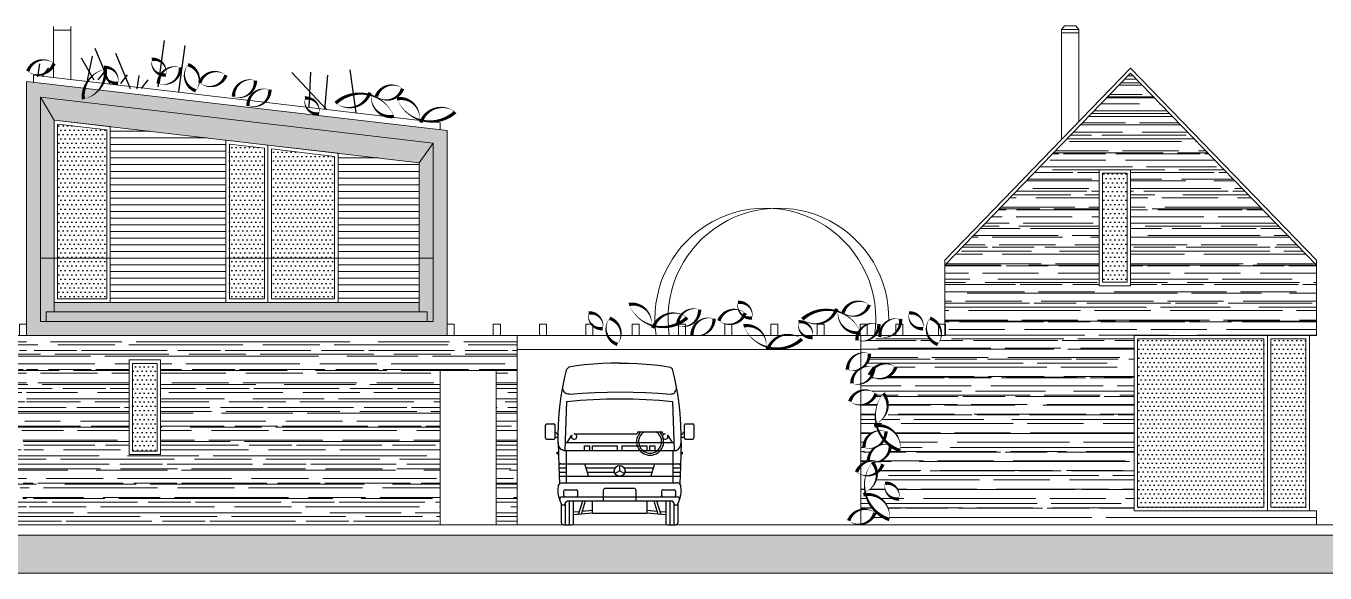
# Model space of a CAD drawing. Header units: metres. Extents: x -686 to 211, y -481 to 125.
# Drawn here: x -469.2 to -450.67, y -382.4 to -374.6 of the extents above; entities that cross this region are included whole.
import ezdxf

# ---------------------------------------------------------------- set-up
doc = ezdxf.new("R2010")
doc.units = ezdxf.units.M
doc.layers.add('FLOATINGWINDOWS', color=2, linetype='Continuous', plot=False)
for name, color, linetype in [('SRAFA', 251, 'Continuous'), ('SRAFY', 3, 'Continuous'), ('srafy sklo', 252, 'Continuous'), ('stafaz', 254, 'Continuous'), ('stávající stromy', 86, 'Continuous'), ('zariz.predmety', 203, 'Continuous'), ('ZDIVO', 1, 'Continuous')]:
    doc.layers.add(name, color=color, linetype=linetype)
pattern_1 = [(359.999999999862, (-130.7616083063936, -36.91541106237696), (2.293010661584765e-13, 0.09525), [])]
pattern_2 = [(179.9999999991401, (-948.1351534927486, -1193.209505082416), (-0.03125000000093796, -0.06249999999953103), [0, -0.0625])]

# ---------------------------------------------------------------- blocks, each defined once
blk = doc.blocks.new('SYM_AUTO_MERCEDES_BUS-V')
at = {"color": 7, "linetype": 'Continuous'}
for p, q in [((-72.45689627374057, 224.5897056576517), (-75.24157130504409, 221.9210312995474)), ((75.24226893689092, 221.9196360358537), (72.45891165463144, 224.5870701595636)), ((-77.60948882251155, 105.7923038990985), (-75.16095606940948, 175.9111257954864)), ((75.16196375985491, 175.9115908833843), (77.61057402760663, 105.7929240162957)), ((-105.6888993564672, 123.7929108698111), (-105.6888993564672, 141.8359958685312)), ((-103.7589783668395, 143.7665757326809), (-94.10700922188687, 143.7665757326809)), ((-92.17704947493438, 123.7929108698111), (-92.17704947493438, 141.8359958685312)), ((-92.17526663799245, 132.2216988433078), (-87.80638595449432, 127.8526631305104)), ((27.0496284133731, 132.4578084661376), (59.85844026634282, 132.4578084661376)), ((87.80878890863343, 127.851422896116), (92.17832846665358, 132.2210787261106)), ((92.17507285136834, 141.8359958685312), (92.17507285136834, 123.7929108698111)), ((94.104993840996, 143.7665757326809), (103.7570017432735, 143.7665757326809)), ((105.6868839755763, 141.8359958685312), (105.6868839755763, 123.7929108698111)), ((-103.7589783668395, 121.86264106426), (-94.10700922188687, 121.86264106426)), ((-92.17704947493438, 124.970668456573), (-87.82239272964677, 124.970668456573)), ((-77.2159857035701, 117.0722357159724), (77.21602446089491, 117.0722357159724)), ((-74.94178339752787, 117.0692901592858), (-68.34086837739639, 127.7308101012627)), ((-65.06141733738544, 129.5623262431614), (24.15596778466356, 129.5623262431614)), ((-50.18992174369019, 105.793079045595), (-50.18992174369019, 112.5494109382721)), ((-50.18992174369019, 112.5494109382721), (-42.4702377851795, 112.5494109382721)), ((-42.4702377851795, 105.793079045595), (-42.4702377851795, 112.5494109382721)), ((-38.60799285178505, 112.5494109382721), (-2.89606358284865, 112.5494109382721)), ((-38.60799285178505, 105.793079045595), (-38.60799285178505, 112.5494109382721)), ((-2.89606358284865, 105.793079045595), (-2.89606358284865, 112.5494109382721)), ((2.896102340173474, 112.5494109382721), (2.896102340173474, 105.793079045595)), ((2.896102340173474, 112.5494109382721), (38.60799285178505, 112.5494109382721)), ((38.60799285178505, 112.5494109382721), (38.60799285178505, 105.793079045595)), ((42.46783483104039, 112.5494109382721), (42.46783483104039, 105.793079045595)), ((42.46783483104039, 112.5494109382721), (50.18992174369019, 112.5494109382721)), ((50.18992174369019, 112.5494109382721), (50.18992174369019, 105.793079045595)), ((62.75450384919147, 129.5623262431614), (65.06141733738544, 129.5623262431614)), ((68.34284500096243, 127.7311201598613), (74.9432561758712, 117.0703753643809)), ((87.82026107678143, 124.970668456573), (92.17507285136834, 124.970668456573)), ((94.104993840996, 121.86264106426), (103.7570017432735, 121.86264106426)), ((-89.04065172085004, 103.4456253956348), (-87.46179457948118, 103.4456253956348)), ((-89.04065172085004, 101.3037405965428), (-89.04065172085004, 103.4456253956348)), ((-89.04065172085004, 101.3037405965428), (-87.40520888523764, 101.3037405965428)), ((-79.1647427530624, 105.793079045595), (79.16482026771205, 105.793079045595)), ((-75.67956783288388, 59.78487886382624), (-75.67956783288388, 105.793079045595)), ((75.6796065902087, 105.793079045595), (75.6796065902087, 59.78487886382624)), ((87.40090682218215, 101.3037405965428), (89.03623338582007, 101.3037405965428)), ((87.45977919859031, 103.4456253956348), (89.03623338582007, 103.4456253956348)), ((89.03623338582007, 103.4456253956348), (89.03623338582007, 101.3037405965428)), ((-86.69877912566453, 80.9152173287534), (-75.67766872396749, 80.9152173287534)), ((-86.44011273978693, 74.96255732363372), (-75.67825008383986, 74.96255732363372)), ((-83.92712655550199, 86.86803236317239), (83.92712655550199, 86.86803236317239)), ((-44.40411202193926, 69.00354111724283), (-49.8640501565672, 86.86245130839768)), ((-48.05257155160268, 80.915527387352), (-6.466078287067631, 80.915527387352)), ((-46.23345775364778, 74.96302241153161), (-7.505278437582477, 74.96302241153161)), ((-6.675019025195611, 72.86268546465135), (-7.751464964866641e-05, 76.71640378658444)), ((-6.675019025195611, 72.86268546465135), (-7.751464964866641e-05, 76.71640378658444)), ((0, 84.42864633872885), (0, 76.71965940186969)), ((0.002713012737703324, 76.71686887448233), (6.677925824557436, 72.86299552324994)), ((6.466078287067631, 80.915527387352), (48.05268782357716, 80.915527387352)), ((7.505317194907301, 74.96302241153161), (46.23349651097261, 74.96302241153161)), ((49.88056077694236, 86.86276136699628), (44.42023506906618, 69.00292100004565)), ((75.67980037683283, 80.91537235805271), (86.69862409636522, 80.91537235805271)), ((75.6827846908443, 74.96271235293301), (86.44185681940402, 74.96271235293301)), ((-86.16109875837655, 69.01082749430981), (86.15668042334657, 69.01082749430981)), ((-81.28325688528527, 59.78487886382624), (81.28085393114617, 59.78487886382624)), ((-82.58162726690044, 39.774472057023), (82.58166602422526, 39.774472057023)), ((-79.57475649237901, 41.7047418625741), (-79.57475649237901, 47.71708814792326)), ((-77.64483550275135, 49.64751298277365), (-61.75774296935927, 49.64751298277365)), ((-59.8278219797316, 41.7047418625741), (-59.8278219797316, 47.71708814792326)), ((-23.16622198062456, 33.94692069643627), (-23.16622198062456, 49.1676973014484)), ((-20.27015839777592, 52.06333455372398), (0, 52.06333455372398)), ((0, 52.06333455372398), (20.27019715510074, 52.06333455372398)), ((23.16381902648546, 49.1676973014484), (23.16381902648546, 33.94692069643627)), ((59.82541902559249, 47.71708814792326), (59.82541902559249, 41.7047418625741)), ((61.75774296935927, 49.64751298277365), (77.64254882058671, 49.64751298277365)), ((79.57246981021439, 47.71708814792326), (79.57246981021439, 41.7047418625741)), ((-83.00815162659222, 2.895482222976285), (-83.00815162659222, 29.83755905996186)), ((-82.35067236827223, 28.41919600069057), (-77.62367400339726, 28.41919600069057)), ((-77.2159857035701, 0), (-77.2159857035701, 31.09128100337939)), ((-74.38119745126872, 33.94692069643627), (74.37891076910408, 33.94692069643627)), ((-71.42381978054797, 0), (-71.42381978054797, 33.94692069643627)), ((-65.63405681166496, 2.895482222976285), (-65.63405681166496, 33.94692069643627)), ((-57.40719450050305, 18.56770414754225), (-65.63138255625208, 17.85922024975344)), ((-58.61723693884355, 14.5836061849001), (-52.69845083562033, 33.94304496395383)), ((-54.47175347563287, 14.94094871978045), (-48.66218551376462, 33.94319999325313)), ((-38.93739135546706, 20.15861481693148), (-53.26109092009518, 18.92489165312331)), ((-38.60799285178505, 16.31187281346676), (-38.60799285178505, 33.94692069643627)), ((38.60799285178505, 33.94692069643627), (38.60799285178505, 16.31187281346676)), ((53.2627187277378, 18.92427153592612), (38.94149963189844, 20.157839670435)), ((48.67420028446016, 33.94351005185172), (54.483419430405, 14.94218895417483)), ((52.71275228848051, 33.94366508115102), (58.6316546636782, 14.58407127279799)), ((65.63533580338417, 17.85844510325696), (57.40886106547049, 18.56708403034506)), ((65.63409556898978, 33.94692069643627), (65.63409556898978, 2.895482222976285)), ((71.42381978054797, 33.94692069643627), (71.42381978054797, 0)), ((77.21602446089491, 31.09128100337939), (77.21602446089491, 0)), ((77.62371276072209, 28.41919600069057), (82.34834692878277, 28.41919600069057)), ((83.00574867245311, 29.83755905996186), (83.00574867245311, 2.895482222976285)), ((-80.11208804374357, 0), (-68.53015915183843, 0)), ((-38.60617125751831, 16.31218287206536), (-65.63107249765348, 13.98426291381661)), ((-38.60799285178505, 16.31187281346676), (38.60799285178505, 16.31187281346676)), ((65.63502574478557, 13.98348776732012), (38.61012450465039, 16.31125269626958)), ((68.52775619769932, 0), (80.11208804374357, 0))]:
    blk.add_line(p, q, dxfattribs=at)
for points in [[(0.000193786624121666, 230.2205248374301), (-12.58725514052352, 230.2448644374198), (-25.17443276639739, 229.8529503687961), (-37.74354947890312, 229.0432323385662), (-50.27704820989529, 227.8146251416348), (-61.392881513463, 226.3677366912928), (-72.45774893488671, 224.5912559506446)], [(-0.000193786624121666, 230.2205248374301), (12.58729389784834, 230.2448644374198), (25.17447152372221, 229.8529503687961), (37.74358823622794, 229.0432323385662), (50.27716448186976, 227.8146251416348), (61.392881513463, 226.3677366912928), (72.45778769221154, 224.5912559506446)], [(-87.75162185451754, 117.0722357159724), (-87.81134689207184, 127.3219978390156), (-87.39346541581587, 142.7063303547864), (-86.36368329523334, 158.0736096476346), (-85.33583904089203, 168.2925209401175), (-83.27995674558527, 183.5576359247287), (-80.60449985563672, 198.7176410444163), (-78.1066677853581, 210.3657674471214), (-75.24292781141294, 221.922891651139)], [(87.7496452309515, 117.0722357159724), (87.80937026850579, 127.3219978390156), (87.39133376295054, 142.7063303547864), (86.36143537039354, 158.0736096476346), (85.33351360140256, 168.2925209401175), (83.27763130609581, 183.5576359247287), (80.60225193079691, 198.7176410444163), (78.10457488981758, 210.3648372713256), (75.2411062171462, 221.9210312995474)], [(-71.69717519253399, 186.2739042777173), (-73.46067222936598, 186.3711076483767), (-75.20599208085535, 186.7554252813348), (-76.75830045471955, 187.3538383766225), (-78.0948855586115, 188.2686662717761), (-78.90615388183444, 189.2431804471591), (-79.60773897580452, 190.3321062454235), (-80.17491366728382, 191.2425933201968), (-80.63992405052616, 192.189047192407), (-80.89579990901642, 193.0999993550781), (-81.05226322933224, 194.0456780807919), (-81.14849766687107, 194.7659442053273), (-81.22950047575392, 195.484815066169)], [(-71.69717519253399, 186.2739042777173), (-53.54367057538939, 187.6290153828753), (-35.36241571367056, 188.5990337085787), (-17.162789879985, 189.1822539325352), (1.046292740957699, 189.3768157031534), (19.08984282757567, 189.1856645771198), (37.12428494285992, 188.6131413748147), (55.14082117407533, 187.6606413599319), (73.13030479256336, 186.3298698547636)], [(73.13042106453784, 186.3297148254643), (74.17214044116626, 186.4945109706174), (75.20599208085535, 186.7554252813348), (76.75830045471955, 187.3538383766225), (78.09500183058597, 188.2686662717761), (78.90619263915927, 189.2431804471591), (79.60777773312935, 190.3321062454235), (80.17495242460863, 191.2425933201968), (80.63996280785099, 192.189047192407), (80.89583866634123, 193.0999993550781), (81.05226322933224, 194.0456780807919), (81.14803257897317, 194.7637737951371), (81.22818272670989, 195.480629275088)], [(-75.16118861335842, 175.9120559712821), (-56.41806881366124, 177.5752102941439), (-37.63448636684745, 178.7666104592439), (-18.82400633660557, 179.4834659391948), (0, 179.7229862066092), (18.82412260858004, 179.4834659391948), (37.63452512417227, 178.7666104592439), (56.41799129901159, 177.5752102941439), (75.16118861335842, 175.9120559712821)], [(-87.75162185451754, 117.0722357159724), (-87.37800124321096, 100.3720145077659), (-86.8137333510935, 83.67675423713679), (-86.25586041757205, 70.96590198774848), (-85.5874515936516, 58.26047576383557)], [(-79.16675813395327, 105.7929240162957), (-80.64930332313365, 106.0473270964426), (-82.03495520025321, 106.5448161178878), (-83.28201088380096, 107.3229081710611), (-84.85582957294265, 108.9375383232428), (-86.08339032210377, 110.9490434816257), (-87.20107405538788, 113.9761455797054), (-87.75007156152456, 117.0551824930497)], [(79.16447145178863, 105.7929240162957), (80.64701664096901, 106.0473270964426), (82.03255224611411, 106.5448161178878), (83.2796854443115, 107.3229081710611), (84.85354289077802, 108.9375383232428), (86.08118115458878, 110.9490434816257), (87.19905867449702, 113.9761455797054), (87.74809493795853, 117.0551824930497)], [(87.7496452309515, 117.0722357159724), (87.3759858623201, 100.3720145077659), (86.81171797020264, 83.67675423713679), (86.2543488819039, 70.96590198774848), (85.5869865057537, 58.26047576383557)], [(-82.35067236827223, 28.41919600069057), (-84.72014017873266, 34.1541948695968), (-86.53809125694283, 40.12669862502654), (-87.49132766099731, 44.34473580030838), (-87.90951919585187, 48.58432204819254), (-87.7830928022749, 51.19036456938071), (-87.45241530687369, 53.84167564596369), (-87.08856154142285, 55.78047206297613), (-86.30950055512892, 57.49897184568707), (-85.39304485233274, 58.415039975235), (-84.25230051077814, 59.09918427303413), (-82.79560645725557, 59.60256440785258), (-81.28182286426677, 59.78487886382624)], [(82.34834692878277, 28.41919600069057), (84.71800852586733, 34.1541948695968), (86.53607587605198, 40.12669862502654), (87.48931228010645, 44.34473580030838), (87.90754257228583, 48.58432204819254), (87.78111617870886, 51.19036456938071), (87.45032241133318, 53.84167564596369), (87.08662367518163, 55.78047206297613), (86.30752393156288, 57.49897184568707), (85.3920371618873, 58.415039975235), (84.25233926810297, 59.09918427303413), (82.7956452145804, 59.60256440785258), (81.28182286426677, 59.78487886382624)], [(-77.62367400339726, 28.41919600069057), (-77.57119658558511, 29.84763596441619), (-77.16649259976943, 31.21204882753202), (-76.29906491287602, 32.4803435250835), (-75.10933131274346, 33.49795584567119), (-74.75028345557084, 33.73174002901157), (-74.38034479012258, 33.94707572573556)], [(77.62371276072209, 28.41919600069057), (77.57127410023476, 29.84763596441619), (77.16649259976943, 31.21204882753202), (76.29906491287602, 32.4803435250835), (75.1093700700683, 33.49795584567119), (74.75028345557084, 33.73174002901157), (74.38046106209705, 33.94707572573556)]]:
    blk.add_lwpolyline(points, dxfattribs=at)
blk.add_circle((0, 76.71965940186969), 7.708907605459922, dxfattribs=at)
for centre, radius, start, end in [((-103.7589783668395, 141.8359958685312), 1.930400005939173, 89.99998201391065, 180.0000050089563), ((-94.10700922188687, 141.8359958685312), 1.930400005939173, 3.599997561390642e-05, 89.99998201391065), ((24.15596778466356, 131.0101448692992), 1.44780000445438, 270.0000006832453, 360.0000100179126), ((27.0496284133731, 131.0101448692992), 1.44780000445438, 89.99998201391065, 180.0000050089563), ((43.45525519558993, 118.3878143498096), 19.30399037006052, 47.23756097905151, 132.7624030487698), ((43.45525519558993, 118.3878143498096), 16.40839066394336, 59.73858300935904, 120.2612990561922), ((59.85844026634282, 131.0101448692992), 1.44780000445438, 0, 89.99998201391065), ((62.75450384919147, 131.0101448692992), 1.44780000445438, 180.0000050089563, 270.0000006832453), ((94.104993840996, 141.8359958685312), 1.930400005939173, 89.99998201391065, 180.0000050089563), ((103.7570017432735, 141.8359958685312), 1.930400005939173, 0, 89.99998201391065), ((-103.7589783668395, 123.7929108698111), 1.930400005939173, 180.0000050089563, 270.0000006832453), ((-94.10700922188687, 123.7929108698111), 1.930400005939173, 270.0000006832453, 360.0000373386694), ((-65.06141733738544, 125.7014765734606), 3.860800011878345, 89.99833593832068, 148.2361009907853), ((65.06141733738544, 125.7014765734606), 3.860800011878345, 31.76391084836019, 90.00162125931146), ((94.104993840996, 123.7929108698111), 1.930400005939173, 180.0000050089563, 270.0000006832453), ((103.7570017432735, 123.7929108698111), 1.930400005939173, 270.0000006832453, 360.0000100179126), ((-83.92712655550199, 83.97239511089681), 2.895600008908759, 90.0002005799641, 182.2577103787257), ((83.92712655550199, 83.97239511089681), 2.895600008908759, 357.7423319689, 449.9997734657699), ((-82.58162726690044, 36.87883480474742), 2.895600008908759, 90.00905250512844, 197.7700945122002), ((-77.64483550275135, 47.71708814792326), 1.930400005939173, 89.99998201391065, 180.0000050089563), ((-77.64483550275135, 41.7047418625741), 1.930400005939173, 180.0000050089563, 270.0000006832453), ((-61.75774296935927, 47.71708814792326), 1.930400005939173, 3.599997561390642e-05, 89.99998201391065), ((-61.75774296935927, 41.7047418625741), 1.930400005939173, 270.0000006832453, 360.0000373386694), ((-20.27015839777592, 49.1676973014484), 2.895600008908759, 89.99998201391065, 180.0000050089563), ((20.27019715510074, 49.1676973014484), 2.895600008908759, 0, 89.99998201391065), ((61.75774296935927, 47.71708814792326), 1.930400005939173, 89.99998201391065, 180.0000050089563), ((61.75774296935927, 41.7047418625741), 1.930400005939173, 180.0000050089563, 270.0000006832453), ((77.64254882058671, 47.71708814792326), 1.930400005939173, 0, 89.99998201391065), ((77.64254882058671, 41.7047418625741), 1.930400005939173, 270.0000006832453, 360.0000100179126), ((82.58166602422526, 36.87883480474742), 2.895600008908759, 342.2299068542905, 449.9909215406055), ((-80.11208804374357, 2.895482222976285), 2.895600008908759, 180.0000050089563, 270.0000006832453), ((-68.53015915183843, 2.895482222976285), 2.895600008908759, 270.0000006832453, 360.0000373386694), ((68.52775619769932, 2.895482222976285), 2.895600008908759, 180.0000050089563, 270.0000006832453), ((80.11208804374357, 2.895482222976285), 2.895600008908759, 270.0000006832453, 360.0000100179126)]:
    blk.add_arc(centre, radius, start, end, dxfattribs=at)

msp = doc.modelspace()

# ---------------------------------------------------------------- hatches: boundary and pattern name
at = {"layer": 'SRAFA', "linetype": 'Continuous', "lineweight": 0}
h = msp.add_hatch(dxfattribs=at)
h.set_pattern_fill('AR-RROOF,_O', color=256, scale=0.2, angle=149.9013734007411)
h.set_pattern_definition([(179.9999999991401, (-948.1351534927486, -1193.209505082416), (-0.4400000000030014, -0.1999999999933968), [3, -0.4, 1, -0.2]), (179.9999999991401, (-948.4011534925772, -1193.309505082277), (0.1999999999960081, -0.2660000000030014), [0.6000000000000001, -0.066, 1.2, -0.15]), (179.9999999991401, (-948.2351534926089, -1193.379505082342), (-1.040000000002011, -0.1339999999843924), [1.6, -0.28, 0.8, -0.2])])
h.paths.add_polyline_path([(-457.2271640606491, -381.2482837324062, 0.01621011324287673), (-457.2194095932214, -381.281093170008, -0.4872703287846789), (-456.8824025223298, -381.6383438783962, -0.2509476177011454), (-457.2194095932214, -381.281093170008, 0.03151835587196258), (-457.258208220665, -381.2871671713222, 0.6272195361231162), (-457.2445700628018, -381.255130463702, 0.01702692075492849), (-457.2271640606491, -381.2482837324062, -0.114814424872592), (-457.2203389679348, -381.0126394485853, -0.07665901766580685), (-457.2907170796102, -380.9957370804188), (-457.2907170796102, -381.4985978322368, -0.2294984289759332), (-457.0886916488676, -381.543953159897, -0.29576423556307), (-457.2907170796102, -381.7048998296525), (-457.2907170796102, -381.7118027538093), (-450.7907170789117, -381.7118027536928), (-450.7907170791445, -381.5118027537393), (-450.8907170792377, -381.5118027535065), (-451.4907170788651, -381.5118027537393), (-453.3907170792377, -381.5118027536229), (-453.3907170792377, -379.0118027535065), (-451.4907170793308, -379.0118027537393), (-450.8907170792377, -379.0118027537393), (-450.7907170789117, -379.0118027535065), (-450.7907170789117, -378.0118027537393), (-453.4407170795171, -375.270945610435), (-456.0907170794239, -378.0118027535066), (-456.0907170794239, -378.8518027538232), (-456.0811021973645, -378.8518027535904), (-456.0811021975974, -379.0118027537394), (-456.1409571262343, -379.0118027537394, -0.1491405142234146), (-456.1918272868065, -379.1406867192857, -0.2106195921161005), (-456.3335098143002, -379.0118027537394), (-456.8455067899345, -379.011802753623, -0.1875165980802052), (-457.0160930630086, -379.0341139466766, -0.02354962547597242), (-457.0174624629585, -379.011802753623), (-457.0898096236201, -379.0118027537394, -0.2410862358678827), (-457.2907170796102, -379.0921757398903), (-457.2907170796102, -379.2630469713624, -0.1337938914383009), (-457.1661204021225, -379.2707128480108, -0.2555550724410474), (-457.271081669795, -379.4729213598914, -0.1827990211795933), (-457.1031851524754, -379.4671855539348, -0.0145596068483012), (-457.1032889385974, -379.4810097991287, -0.3725003757767376), (-456.7928869708708, -379.4682359137371, -0.4772161463624469), (-457.1387225266812, -379.5973550447527, -0.203923006118664), (-457.2907170796102, -379.7044556083422), (-457.2907170796102, -379.8004958686217, -0.2475943788606706), (-457.0730000974877, -379.8415997715931, -0.3138627927105745), (-457.2907170796102, -380.0035592033094), (-457.2907170796102, -380.8687281222813, -0.1338384326997556), (-457.1821000432396, -380.8071209057964, -0.2540624458758836), (-457.0771137427805, -380.6062433070767, -0.1827990212404689), (-457.2450102603329, -380.6119791133826, -0.3828806046223862), (-457.0383577948237, -380.3714144962871, -0.03680785247066942), (-457.0637212845763, -380.2992748618856, 0.03151835598193654), (-457.1025199120199, -380.3053488629669, 0.6272195415670637), (-457.0888817541568, -380.2733121552303, 0.0170269207961553), (-457.0714757520041, -380.2664654239345, -0.2214012911086673), (-456.9687729965231, -379.8395828493669, -0.4991161370416045), (-457.0714757520041, -380.2664654239345, 0.01621011332250367), (-457.0637212845763, -380.2992748618856, -0.4872703289576489), (-456.7267142136848, -380.6565255699245, -0.07703768391232546), (-456.8682788594892, -380.5834398434529, -0.3403671801240828), (-457.0448173341142, -380.8131270231245, -0.08387752891099823), (-456.9755748415632, -380.8513745945677, -0.1585219564664677), (-457.0629715454565, -380.9694000557795, -0.3257806176644868)])
h.paths.add_polyline_path([(-456.7436172706807, -381.3435214443164, -0.5205670505517462), (-456.9433268851867, -381.1212285680961, -0.5205670505517462)], flags=16)
h.paths.add_polyline_path([(-453.8907170792377, -378.3032244537755), (-453.8907170792377, -376.6486534442085), (-453.4407170790514, -376.6486534442085), (-453.4407170790514, -378.3032244540083)], flags=16)
h.paths.add_polyline_path([(-453.8407170789583, -378.2532244539618), (-453.8407170794239, -376.6986534440222), (-453.4907170793308, -376.6986534440222), (-453.4907170788651, -378.2532244537289)], flags=0)
h = msp.add_hatch(dxfattribs=at)
h.set_pattern_fill('LINE', color=256, scale=0.03, angle=359.999999999862, style=0)
h.set_pattern_definition(pattern_1)
h.paths.add_polyline_path([(-466.3450600885121, -376.2271873462744), (-467.995060088419, -376.0346873463862), (-467.9950600886518, -377.9118027537627), (-466.3450600885121, -377.9118027536463)])
h = msp.add_hatch(dxfattribs=at)
h.set_pattern_fill('LINE', color=256, scale=0.03, angle=359.999999999862, style=0)
h.set_pattern_definition(pattern_1)
h.paths.add_polyline_path([(-463.5863740703358, -376.5490340486433), (-464.7450600886518, -376.4138540131537), (-464.745060088419, -377.9118027536463), (-463.5863740703358, -377.9118027536463)])
h = msp.add_hatch(dxfattribs=at)
h.set_pattern_fill('LINE', color=256, scale=0.03, angle=359.999999999862, style=0)
h.set_pattern_definition(pattern_1)
h.paths.add_polyline_path([(-466.3450600885121, -377.9118027536463), (-467.9950600886518, -377.9118027537627), (-467.995060088419, -378.5418027537674), (-466.3450600885121, -378.5418027537673)])
h = msp.add_hatch(dxfattribs=at)
h.set_pattern_fill('LINE', color=256, scale=0.03, angle=359.999999999862, style=0)
h.set_pattern_definition(pattern_1)
h.paths.add_polyline_path([(-463.5863740703358, -377.9118027536463), (-464.745060088419, -377.9118027536463), (-464.7450600886518, -378.5418027537673), (-463.5863740703358, -378.5418027540002)])
h = msp.add_hatch(dxfattribs=at)
h.set_pattern_fill('AR-RROOF,_O', color=256, scale=0.008, angle=359.999999999862)
h.set_pattern_definition([(359.999999999862, (-143.2616083066264, -36.91541106237702), (0.4470400000004892, 0.2031999999989238), [3.048, -0.4064, 1.016, -0.2032]), (359.999999999862, (-142.9913523065212, -36.81381106232431), (-0.2031999999993494, 0.2702560000004891), [0.6096, -0.067056, 1.2192, -0.1524]), (359.999999999862, (-143.1600083064573, -36.7426910622292), (1.056640000000328, 0.1361439999974565), [1.6256, -0.28448, 0.8128, -0.2032])])
h.paths.add_polyline_path([(-469.1907170795171, -379.0118027537395), (-469.2907170796102, -379.0118027537395), (-469.3455067899345, -379.0118027537395, -0.1875165979062876), (-469.5160930630086, -379.0341139469095, -0.02354962550713832), (-469.5174624629585, -379.0118027537395), (-469.5898096233873, -379.0118027537395, -0.2410862357330716), (-469.7907170793774, -379.0921757396575), (-469.7907170796102, -379.2630469714789, -0.1337938913239408), (-469.6661204018897, -379.2707128481273, -0.2555550723234874), (-469.7710816695621, -379.4729213600079, -0.182799021120977), (-469.6031851522425, -379.467185553702, -0.0145596068191978), (-469.6032889385974, -379.4810097990124, -0.3725003756427377), (-469.2928869706379, -379.46823591397, -0.4772161463916541), (-469.6387225266812, -379.5973550449856, -0.2039230058132269), (-469.7907170793774, -379.7044556083422), (-469.7907170796102, -379.8004958688546, -0.2475943787533664), (-469.5730000974877, -379.8415997714768, -0.3138627926156851), (-469.7907170796102, -380.0035592033094), (-469.7907170796102, -380.8687281220485, -0.1338384327244559), (-469.6821000430068, -380.8071209057965, -0.2540624455692441), (-469.5771137427805, -380.6062433073096, -0.1827990210937055), (-469.7450102601001, -380.6119791133827, -0.3828806047249606), (-469.5383577945909, -380.3714144964036, -0.03680785256431444), (-469.5637212841107, -380.2992748617692, 0.02655967704343355), (-469.5964743870577, -380.3040704242451, 0.5205670505517463), (-469.5888817539239, -380.2733121553468, 0.01702692093040206), (-469.5714757517712, -380.2664654241674, -0.2214012912239336), (-469.4687729962902, -379.839582849367, -0.4991161368738999), (-469.5714757517712, -380.2664654241674, 0.01621011325558943), (-469.5637212841107, -380.2992748617692, -0.487270328752538), (-469.2267142136848, -380.6565255698081, -0.07703768388676076), (-469.3682788594892, -380.5834398434529, -0.3403671801276396), (-469.5448173338814, -380.813127023241, -0.08387752863249844), (-469.4755748415632, -380.8513745946842, -0.1585219565026657), (-469.5629715454565, -380.9694000556631, -0.3257806177570074), (-469.7271640606491, -381.2482837324063, 0.01621011325558943), (-469.7194095929885, -381.2810931702409, -0.4872703287524077), (-469.3824025223298, -381.6383438781634, -0.2509476177356535), (-469.7194095929885, -381.2810931702409, 0.02655967704352178), (-469.7521626957027, -381.2858887326004, 0.5205670505517463), (-469.744570062569, -381.2551304638185, 0.01702692093040206), (-469.7271640606491, -381.2482837324063, -0.1148144249021951), (-469.7203389674692, -381.0126394487018, -0.07665901768163341), (-469.7907170796102, -380.9957370804189), (-469.7907170796102, -381.4985978322368, -0.2294984286231587), (-469.5886916488676, -381.5439531600135, -0.2957642352735442), (-469.7907170796102, -381.7048998296526), (-469.7907170793774, -381.7118027539257), (-469.1907170795171, -381.7118027539257)])
h.paths.add_polyline_path([(-469.2436172704479, -381.3435214443164, -0.5205670505517463), (-469.4433268849539, -381.1212285680961, -0.5205670505517463)], flags=16)
h = msp.add_hatch(dxfattribs=at)
h.set_pattern_fill('AR-RROOF,_O', color=256, scale=0.008, angle=359.999999999862)
h.set_pattern_definition([(359.999999999862, (-130.7616083063936, -36.91541106237696), (0.4470400000004892, 0.2031999999989238), [3.048, -0.4064, 1.016, -0.2032]), (359.999999999862, (-130.4913523062883, -36.81381106244066), (-0.2031999999993494, 0.2702560000004891), [0.6096, -0.067056, 1.2192, -0.1524]), (359.999999999862, (-130.6600083064573, -36.74269106246197), (1.056640000000328, 0.1361439999974565), [1.6256, -0.28448, 0.8128, -0.2032])])
h.paths.add_polyline_path([(-463.2907170793774, -379.5118027537394), (-462.4907170793308, -379.5118027537394), (-462.4907170793308, -381.7118027539257), (-462.1907170795171, -381.7118027536928), (-462.1907170795171, -379.0118027538558), (-463.1907170795171, -379.0118027537394), (-469.1907170795171, -379.0118027537395), (-469.1907170795171, -381.7118027539257), (-463.2907170796102, -381.7118027539257)])
h.paths.add_polyline_path([(-467.7260948008193, -379.3618027538326), (-467.276094800633, -379.3618027538326), (-467.2760948008658, -380.7118027539257), (-467.7260948008193, -380.7118027539257)], flags=16)
h.paths.add_polyline_path([(-467.6760948007727, -379.4118027536463), (-467.3260948009124, -379.4118027538792), (-467.3260948006796, -380.6618027537627), (-467.6760948007727, -380.6618027538792)], flags=0)
at = {"layer": 'SRAFA', "linetype": 'Continuous'}
msp.add_hatch(color=256, dxfattribs=at).paths.add_polyline_path([(-444.8801605066551, -381.8618027540653), (-544.1907170795171, -381.8618027536002), (-544.1907170795171, -382.4008625939757), (-444.8801605066551, -382.4008625939751)])
at = {"layer": 'srafy sklo', "linetype": 'Continuous', "lineweight": 0}
h = msp.add_hatch(color=256, dxfattribs=at)
h.paths.add_polyline_path([(-469.1907170795171, -375.3918027537441), (-463.1907170795171, -376.0918027538139), (-463.1907170795171, -379.0118027537394), (-469.1907170795171, -379.0118027537395)])
h.paths.add_polyline_path([(-468.9907170793308, -375.6164925979249), (-468.9907170793308, -378.811802753786), (-463.3907170794705, -378.8118027536696), (-463.3907170794705, -376.2698259313622)], flags=16)
for points in [[(-468.9907170793308, -375.6164925979249), (-468.7950600886984, -375.9413540131212), (-467.995060088419, -376.0346873463862), (-463.5863740703358, -376.5490340486433), (-463.3907170794705, -376.2698259313622)], [(-468.7950600886984, -375.9413540131212), (-468.9907170793308, -375.6164925979249), (-468.9907170795636, -377.9118027538792), (-468.7950600886984, -377.9118027538792)], [(-463.3907170794705, -376.2698259313622), (-463.5863740703358, -376.5490340486433), (-463.5863740703358, -377.9118027536463), (-463.3907170792377, -377.9118027536463)], [(-468.7950600886984, -377.9118027538792), (-468.9907170795636, -377.9118027538792), (-468.9907170793308, -378.811802753786), (-468.9069619691732, -378.8118027539024), (-468.906961969406, -378.6768027537767), (-468.7950600886984, -378.6768027537767), (-468.7950600886984, -378.5418027537674)], [(-463.3907170792377, -377.9118027536463), (-463.5863740703358, -377.9118027536463), (-463.5863740703358, -378.5418027540002), (-463.5863740703358, -378.6768027537767), (-463.4744721896282, -378.6768027537767), (-463.4744721896282, -378.811802753786), (-463.3907170794705, -378.8118027536696)], [(-463.4744721896282, -378.6768027537767), (-468.906961969406, -378.6768027537767), (-468.9069619691732, -378.8118027539024), (-463.4744721896282, -378.811802753786)], [(-463.5863740703358, -378.5418027540002), (-468.7950600886984, -378.5418027537674), (-468.7950600886984, -378.6768027537767), (-463.5863740703358, -378.6768027537767)]]:
    msp.add_hatch(color=253, dxfattribs=at).paths.add_polyline_path(points)
at = {"layer": 'stafaz', "linetype": 'Continuous'}
h = msp.add_hatch(dxfattribs=at)
h.set_pattern_fill('DOTS', color=256, angle=149.9013734007411, style=0)
h.set_pattern_definition(pattern_2)
h.paths.add_polyline_path([(-468.0450600886984, -376.079193140686), (-468.745060088419, -375.9975264739044), (-468.7450600886518, -377.9118027538792), (-468.0450600886984, -377.9118027536463)])
h = msp.add_hatch(dxfattribs=at)
h.set_pattern_fill('DOTS', color=256, angle=149.9013734007411, style=0)
h.set_pattern_definition(pattern_2)
h.paths.add_polyline_path([(-465.7950600884656, -376.3416931406393), (-466.2950600886984, -376.2833598075233), (-466.2950600886984, -377.9118027536463), (-465.7950600886984, -377.9118027538791)])
h = msp.add_hatch(dxfattribs=at)
h.set_pattern_fill('DOTS', color=256, angle=149.9013734007411, style=0)
h.set_pattern_definition(pattern_2)
h.paths.add_polyline_path([(-464.7950600886984, -376.4583598075699), (-465.6950600886053, -376.3533598075885), (-465.6950600886053, -377.9118027538791), (-464.7950600886984, -377.9118027538791)])
h = msp.add_hatch(dxfattribs=at)
h.set_pattern_fill('DOTS', color=256, angle=149.9013734007411, style=0)
h.set_pattern_definition(pattern_2)
h.paths.add_polyline_path([(-453.8407170789583, -378.2532244539618), (-453.4907170788651, -378.2532244537289), (-453.4907170793308, -376.6986534440222), (-453.8407170794239, -376.6986534440222)])
h = msp.add_hatch(dxfattribs=at)
h.set_pattern_fill('DOTS', color=256, angle=149.9013734007411, style=0)
h.set_pattern_definition(pattern_2)
h.paths.add_polyline_path([(-468.0450600886984, -377.9118027536463), (-468.7450600886518, -377.9118027538792), (-468.745060088419, -378.4918027537208), (-468.0450600886984, -378.4918027538372)])
h = msp.add_hatch(dxfattribs=at)
h.set_pattern_fill('DOTS', color=256, angle=149.9013734007411, style=0)
h.set_pattern_definition(pattern_2)
h.paths.add_polyline_path([(-465.7950600886984, -377.9118027538791), (-466.2950600886984, -377.9118027536463), (-466.2950600886984, -378.4918027537208), (-465.7950600886984, -378.4918027538372)])
h = msp.add_hatch(dxfattribs=at)
h.set_pattern_fill('DOTS', color=256, angle=149.9013734007411, style=0)
h.set_pattern_definition(pattern_2)
h.paths.add_polyline_path([(-464.7950600886984, -377.9118027538791), (-465.6950600886053, -377.9118027538791), (-465.6950600886053, -378.4918027538372), (-464.7950600886984, -378.4918027539536)])
h = msp.add_hatch(dxfattribs=at)
h.set_pattern_fill('DOTS', color=256, angle=149.9013734007411, style=0)
h.set_pattern_definition(pattern_2)
h.paths.add_polyline_path([(-453.3407170789583, -381.4618027536928), (-451.5407170791445, -381.4618027536928), (-451.5407170791445, -379.0618027535531), (-453.3407170789583, -379.0618027533203)])
h = msp.add_hatch(dxfattribs=at)
h.set_pattern_fill('DOTS', color=256, angle=149.9013734007411, style=0)
h.set_pattern_definition(pattern_2)
h.paths.add_polyline_path([(-451.4407170790514, -381.4618027538092), (-450.9407170790514, -381.4618027536928), (-450.9407170790514, -379.0618027535531), (-451.4407170790514, -379.0618027537859)])
h = msp.add_hatch(dxfattribs=at)
h.set_pattern_fill('DOTS', color=256, angle=149.9013734007411, style=0)
h.set_pattern_definition(pattern_2)
h.paths.add_polyline_path([(-467.3260948006796, -380.6618027537627), (-467.3260948009124, -379.4118027538792), (-467.6760948007727, -379.4118027536463), (-467.6760948007727, -380.6618027538792)])

# ---------------------------------------------------------------- linework, layer by layer
at = {"layer": 'FLOATINGWINDOWS', "linetype": 'Continuous', "lineweight": 0, "flags": 128}
msp.add_lwpolyline([(-468.9907170793308, -375.6164925979249), (-468.9907170793308, -378.811802753786), (-463.3907170794705, -378.8118027536696), (-463.3907170794705, -376.2698259313622)], close=True, dxfattribs=at)
at = {"layer": 'SRAFA', "linetype": 'Continuous', "lineweight": 0}
msp.add_lwpolyline([(-444.8801605066551, -381.8618027540653), (-544.1907170795171, -381.8618027536002), (-544.1907170795171, -382.4008625939757), (-444.8801605066551, -382.4008625939751)], close=True, dxfattribs=at)
at = {"layer": 'SRAFY', "linetype": 'Continuous', "lineweight": 0}
for p, q in [((-468.805717079275, -375.3360411650067), (-468.8057170795078, -374.6080705916541)), ((-468.5557170795078, -375.3652078316812), (-468.5557170795078, -374.6080705917705)), ((-454.4284170454635, -374.6490125354177), (-454.3851497106521, -374.5990125351383)), ((-454.3851497106521, -374.5990125351383), (-454.2216843800421, -374.5990125352548)), ((-454.1784170454635, -374.6490125351849), (-454.2216843800421, -374.5990125352548)), ((-468.8057170795078, -374.6580705915842), (-468.5557170795078, -374.6580705915842)), ((-454.4284170454634, -376.220576500011), (-454.4284170454635, -374.6490125354177)), ((-454.4284170454635, -374.6490125354177), (-454.1784170454635, -374.6490125351849)), ((-454.4284170454635, -374.6990125352315), (-454.1784170454635, -374.6990125352315)), ((-454.1784170456963, -375.9620050714149), (-454.1784170454635, -374.6490125351849)), ((-469.0907170794239, -375.4034694205769), (-469.090717079424, -375.3027911651446)), ((-456.0907170794239, -377.9398696777209), (-453.4407170795171, -375.1990125349986)), ((-456.0907170794239, -378.0118027535066), (-453.4407170792843, -375.2709456105515)), ((-450.7907170791445, -377.9398696781865), (-453.4407170792843, -375.1990125351151)), ((-450.7907170791445, -378.0118027535065), (-453.4407170795171, -375.2709456105515)), ((-469.1907170795171, -375.3918027537441), (-463.1907170795171, -376.0918027538139)), ((-469.1907170795171, -375.3918027537441), (-469.1907170795171, -379.0118027537395)), ((-468.9907170793308, -378.811802753786), (-468.9907170793308, -375.6164925979249)), ((-468.9907170793308, -375.6164925979249), (-468.7950600886984, -375.9413540131212)), ((-468.7950600886984, -378.5418027537674), (-468.7950600886984, -375.9413540131212)), ((-468.7950600886984, -375.9413540131212), (-463.5863740703358, -376.5490340486433)), ((-467.995060088419, -378.5418027537674), (-467.995060088419, -376.0346873463862)), ((-463.2907170796102, -376.0801360870976), (-463.2907170796102, -375.9794578317817)), ((-463.1907170795171, -376.0918027538139), (-463.1907170795171, -379.0118027537394)), ((-466.3450600885121, -378.5418027537673), (-466.3450600885121, -376.2271873462744)), ((-465.7450600886518, -378.5418027538838), (-465.745060088419, -376.2971873463396)), ((-463.5863740703358, -376.5490340486433), (-463.3907170794705, -376.2698259313622)), ((-463.3907170794705, -376.2918027537673), (-463.3907170794705, -378.8118027536696)), ((-463.3907170794705, -378.8118027536696), (-463.3907170794705, -376.2918027537673)), ((-464.7450600886518, -378.5418027537673), (-464.7450600886518, -376.4138540131537)), ((-463.5863740703358, -378.5418027540002), (-463.5863740703358, -376.5490340486433)), ((-468.9907170795636, -377.9118027538792), (-463.3907170792377, -377.9118027536463)), ((-456.0907170794239, -378.0118027535066), (-456.0907170794239, -377.9398696777209)), ((-450.7907170791445, -378.0118027535065), (-450.7907170791445, -377.9398696781865)), ((-456.0907170794239, -379.0118027532737), (-456.0907170794239, -378.0118027535066)), ((-450.7907170791445, -378.0118027535065), (-450.7907170791445, -379.0118027536229)), ((-463.4744721896282, -378.6768027537767), (-468.906961969406, -378.6768027537767)), ((-468.906961969406, -378.6768027537767), (-468.9069619691732, -378.8118027539024)), ((-468.7950600886984, -378.5418027537674), (-468.7950600886984, -378.6768027537767)), ((-463.5863740703358, -378.5418027540002), (-468.7950600886984, -378.5418027537674)), ((-463.5863740703358, -378.5418027540002), (-463.5863740703358, -378.6768027537767)), ((-463.4744721896282, -378.6768027537767), (-463.4744721896282, -378.811802753786)), ((-463.3907170794705, -378.8118027536696), (-468.9907170793308, -378.811802753786)), ((-475.6907170795171, -379.0118027537395), (-469.1907170795171, -379.0118027537395)), ((-463.1907170795171, -379.0118027537394), (-469.1907170795171, -379.0118027537395)), ((-463.1907170795171, -379.0118027537394), (-457.4907170793308, -379.0118027537394)), ((-463.1907170795171, -379.0118027537394), (-456.0907170794239, -379.0118027537394)), ((-462.1907170795171, -381.7118027536928), (-462.1907170795171, -379.0118027538558)), ((-457.2907170796102, -381.7118027536928), (-457.2907170793774, -379.0118027537394)), ((-450.8907170792377, -379.0118027537393), (-450.7907170791445, -379.0118027536229)), ((-462.1907170795171, -379.2118027539257), (-457.2907170796102, -379.2118027538093)), ((-450.8907170790048, -381.5118027536229), (-450.8907170792377, -379.1618027536462)), ((-463.2907170796102, -381.7118027539257), (-463.2907170793774, -379.5118027537394)), ((-462.4907170793308, -379.5118027537394), (-463.2907170793774, -379.5118027537394)), ((-462.4907170793308, -381.7118027539257), (-462.4907170793308, -379.5118027537394)), ((-450.8907170790048, -381.5118027536229), (-450.7907170791445, -381.5118027537393)), ((-450.7907170791445, -381.5118027537393), (-450.7907170791445, -381.7118027536928))]:
    msp.add_line(p, q, dxfattribs=at)
msp.add_lwpolyline([(-469.090717079424, -375.3027911651446), (-463.2907170796102, -375.9794578317817)], dxfattribs=at)
for points in [[(-469.1907170795171, -375.3918027537441), (-463.1907170795171, -376.0918027538139), (-463.1907170795171, -379.0118027537394), (-469.1907170795171, -379.0118027537395)], [(-468.9907170793308, -375.6164925979249), (-463.3907170794705, -376.2698259313622), (-463.3907170794705, -378.8118027536696), (-468.9907170793308, -378.811802753786)], [(-453.4407170790514, -376.6486534442085), (-453.8907170792377, -376.6486534442085), (-453.8907170792377, -378.3032244538919), (-453.4407170790514, -378.3032244540083)], [(-453.490717079098, -376.6986534441386), (-453.8407170791911, -376.6986534441386), (-453.8407170789583, -378.2532244539618), (-453.4907170788651, -378.2532244539618)], [(-469.1907170795171, -378.8518027537069), (-469.2907170793774, -378.8518027538233), (-469.2907170796102, -379.0118027537395), (-469.1907170795171, -379.0118027537395)], [(-463.0907170794239, -378.8518027537068), (-463.1907170795171, -378.8518027538232), (-463.1907170795171, -379.0118027537394), (-463.0907170794239, -379.0118027539722)], [(-462.4307170795078, -378.8518027538232), (-462.5307170793681, -378.8518027538232), (-462.5307170793681, -379.0118027537394), (-462.4307170792749, -379.0118027538558)], [(-461.7722273665281, -378.8518027538232), (-461.8722273663884, -378.8518027537068), (-461.8722273666212, -379.0118027538558), (-461.7722273667609, -379.0118027538558)], [(-461.1107170794426, -378.8518027538232), (-461.2107170795357, -378.8518027538232), (-461.2107170795357, -379.0118027537394), (-461.1107170794426, -379.0118027537394)], [(-460.4507170795264, -378.8518027538232), (-460.5507170793867, -378.8518027538232), (-460.5507170793867, -379.0118027538558), (-460.4507170795264, -379.0118027538558)], [(-459.7907170796102, -378.8518027538232), (-459.8907170792377, -378.8518027538232), (-459.8907170794705, -379.0118027537394), (-459.7907170796102, -379.0118027539722)], [(-459.1307170794612, -378.8518027538232), (-459.2307170795543, -378.8518027539396), (-459.2307170795543, -379.0118027539722), (-459.1307170794612, -379.0118027538558)], [(-458.4707170793122, -378.8518027537068), (-458.5707170794053, -378.8518027538232), (-458.5707170794053, -379.0118027538558), (-458.4707170793122, -379.0118027537394)], [(-457.8107170796288, -378.8518027538232), (-457.9107170794891, -378.8518027538232), (-457.9107170794891, -379.0118027537394), (-457.810717079396, -379.0118027539722)], [(-457.2007170792936, -378.8518027538232), (-457.3007170793867, -378.8518027538232), (-457.3007170793867, -379.0118027538558), (-457.2007170792936, -379.0118027537394)], [(-456.6907170795171, -378.8518027537068), (-456.7907170796102, -378.8518027538232), (-456.7907170796102, -379.0118027539722), (-456.6907170795171, -379.0118027537394)], [(-456.0811021973645, -378.8518027538232), (-456.1811021974577, -378.8518027538232), (-456.1811021974577, -379.0118027537394), (-456.0811021973645, -379.0118027537394)], [(-453.3907170792377, -379.0118027536229), (-451.490717079098, -379.0118027537393), (-451.490717079098, -381.5118027537393), (-453.3907170792377, -381.5118027537393)], [(-453.3407170789583, -379.0618027535531), (-451.5407170791445, -379.0618027535531), (-451.5407170791445, -381.4618027536928), (-453.3407170789583, -381.4618027536928)], [(-451.490717079098, -379.0118027537393), (-450.8907170792377, -379.0118027537393), (-450.8907170790048, -381.5118027536229), (-451.490717079098, -381.5118027537393)], [(-451.4407170790514, -379.0618027537859), (-450.9407170790514, -379.0618027536695), (-450.9407170790514, -381.4618027536928), (-451.4407170790514, -381.4618027538092)], [(-467.2760948008658, -380.7118027539257), (-467.276094800633, -379.3618027538326), (-467.7260948008193, -379.3618027538326), (-467.7260948008193, -380.7118027539257)], [(-467.3260948006796, -380.6618027537627), (-467.3260948009124, -379.4118027538792), (-467.6760948007727, -379.4118027536463), (-467.6760948007727, -380.6618027538792)]]:
    msp.add_lwpolyline(points, close=True, dxfattribs=at)
at = {"layer": 'SRAFY', "linetype": 'Continuous', "lineweight": 0, "flags": 128}
for points in [[(-468.7950600886984, -375.9413540131212), (-467.995060088419, -376.0346873463862), (-467.995060088419, -378.5418027537674), (-468.7950600886984, -378.5418027537674)], [(-468.745060088419, -375.9975264739044), (-468.0450600886984, -376.079193140686), (-468.0450600886984, -378.4918027538372), (-468.745060088419, -378.4918027537208)], [(-466.3450600885121, -376.2271873462744), (-465.745060088419, -376.2971873463396), (-465.7450600886518, -378.5418027538838), (-466.3450600885121, -378.5418027537673)], [(-466.2950600886984, -376.2833598075233), (-465.7950600884656, -376.3416931406393), (-465.7950600886984, -378.4918027538372), (-466.2950600886984, -378.4918027537208)], [(-465.745060088419, -376.2971873463396), (-464.7450600886518, -376.4138540131537), (-464.7450600886518, -378.5418027537673), (-465.7450600886518, -378.5418027538838)], [(-465.6950600886053, -376.3533598075885), (-464.7950600886984, -376.4583598075699), (-464.7950600886984, -378.4918027539536), (-465.6950600886053, -378.4918027538372)]]:
    msp.add_lwpolyline(points, close=True, dxfattribs=at)
at = {"layer": 'stávající stromy', "linetype": 'Continuous', "lineweight": 0}
for centre, start in [((-458.6510624995722, -378.7714111333046), 351.2172185575224), ((-458.4650479651323, -378.7714111333046), 359.0157250778651)]:
    msp.add_arc(centre, 1.574388871014321, start, 188.7827814424776, dxfattribs=at)
at = {"layer": 'zariz.predmety', "color": 253, "linetype": 'Continuous', "ltscale": 0.001}
for p, q in [((-467.3100852475768, -375.4673068718551), (-467.2208955332904, -374.8039876911355)), ((-467.9986289495869, -375.4245121151474), (-468.2091154827072, -374.9216730457995)), ((-467.7043681352666, -375.4961662791468), (-467.9148546688526, -374.9933272100319)), ((-467.0158244337222, -375.538961035971), (-466.9266347189701, -374.8756418552514)), ((-469.0263371715124, -375.3262268623369), (-468.9977958661771, -375.137216611722)), ((-468.2251597119762, -375.3721629097857), (-468.4054987647838, -375.0603544442714)), ((-468.3179167167551, -375.3721629097857), (-468.2457611116848, -375.0308408190761)), ((-468.965687271048, -375.3190936489994), (-468.869362975544, -375.1978425923301)), ((-468.1645098112791, -375.3650296962153), (-468.0681855160079, -375.2437786397789)), ((-467.845222043878, -375.4173789018099), (-467.7488977486069, -375.296127845257)), ((-467.6116111304877, -375.4961662791468), (-467.5830698253854, -375.3071560285319)), ((-467.5509612297906, -375.4890330658093), (-467.4546369345194, -375.3677820093729)), ((-464.9114173628191, -375.7903761318451), (-465.4051648544415, -375.2628718561757)), ((-465.1569424893974, -375.7617315339887), (-465.1326340155943, -375.2568180342935)), ((-464.931818147496, -375.790222563621), (-464.8904706873732, -375.3002755740456)), ((-464.4869552378809, -375.8398967132237), (-464.5730900972417, -375.2245474449157))]:
    msp.add_line(p, q, dxfattribs=at)
for points in [[(-468.7976212204235, -375.1335183205813, 0, 0, 0.5205670505517462), (-468.7976212204235, -375.1335183205813, 0, 0.05, 0.5205670505517462), (-469.1705938990495, -375.2439680163082, 0, 0.05, 0.5205670505517462), (-468.7976212204235, -375.1335183205813, 0.05, 0.05, 0)], [(-468.0649549281957, -375.2138057237756, 0, 0, 0.5205670505517462), (-468.0649549281957, -375.2138057237756, 0, 0.05, 0.3804477839647492), (-468.3786957257694, -375.6437502094344, 0, 0.05, 0.3804477839647492), (-468.0649549281957, -375.2138057237756, 0.05, 0.05, 0)], [(-467.8847019619575, -375.4132363708489, 0, 0, 0.5205670505517462), (-467.8847019619575, -375.4132363708489, 0, 0.05, 0.5205670505517462), (-468.0844115762307, -375.1909434945122, 0, 0.05, 0.5205670505517462), (-467.8847019619575, -375.4132363708489, 0.05, 0.05, 0)], [(-467.2008474861073, -375.2973761433535, 0, 0, 0.5205670505517462), (-467.2008474861073, -375.2973761433535, 0, 0.05, 0.5205670505517462), (-467.4005571006133, -375.0750832672496, 0, 0.05, 0.5205670505517462), (-467.2008474861073, -375.2973761433535, 0.05, 0.05, 0)], [(-466.9936911094269, -375.191052829687, 0, 0, 0.5205670505517462), (-466.9936911094269, -375.191052829687, 0, 0.05, 0.5205670505517462), (-467.3074319072334, -375.4209973149266, 0, 0.05, 0.5205670505517462), (-466.9936911094269, -375.191052829687, 0.05, 0.05, 0)], [(-466.7742952064877, -375.5235157991559, 0, 0, 0.5205670505517462), (-466.7742952064877, -375.5235157991559, 0, 0.05, 0.5205670505517462), (-466.8847449019818, -375.1505431202971, 0, 0.05, 0.5205670505517462), (-466.7742952064877, -375.5235157991559, 0.05, 0.05, 0)], [(-466.3446732201415, -375.3006007835068, 0, 0, 0.5205670505517462), (-466.3446732201415, -375.3006007835068, 0, 0.05, 0.5205670505517462), (-466.7176458987674, -375.4110504792337, 0, 0.05, 0.5205670505517462), (-466.3446732201415, -375.3006007835068, 0.05, 0.05, 0)], [(-465.9231597479234, -375.3778459191819, 0, 0, 0.5205670505517462), (-465.9231597479234, -375.3778459191819, 0, 0.05, 0.5205670505517462), (-466.2369005454971, -375.6077904047709, 0, 0.05, 0.5205670505517462), (-465.9231597479234, -375.3778459191819, 0.05, 0.05, 0)], [(-465.7169793390935, -375.5084511207681, 0, 0, 0.5205670505517462), (-465.7169793390935, -375.5084511207681, 0, 0.05, 0.5205670505517462), (-466.0307201369001, -375.7383956062406, 0, 0.05, 0.5205670505517462), (-465.7169793390935, -375.5084511207681, 0.05, 0.05, 0)], [(-464.7793880885733, -375.6980589952584, 0, 0, 0.5205670505517462), (-464.7793880885733, -375.6980589952584, 0, 0.05, 0.5205670505517462), (-464.2910256444743, -375.5482279621795, 0, 0.05, 0.5205670505517462), (-464.2679242234012, -375.5699084493829, 0, 0.05, 0.5205670505517462), (-463.9485522916807, -375.8870027474625, 0, 0.05, 0.5205670505517462), (-464.7793880885733, -375.6980589952584, 0.05, 0.05, 0)], [(-463.8257556067115, -375.493027105302, 0, 0, 0.5205670505517462), (-463.8257556067115, -375.493027105302, 0, 0.05, 0.5205670505517462), (-464.1987282851046, -375.603476800796, 0, 0.05, 0.5205670505517462), (-463.8257556067115, -375.493027105302, 0.05, 0.05, 0)], [(-465.0175328832852, -375.8511254157204, 0, 0, 0.5205670505517462), (-465.0175328832852, -375.8511254157204, 0, 0.05, 0.5205670505517462), (-465.2172424977912, -375.6288325396165, 0, 0.05, 0.5205670505517462), (-465.0175328832852, -375.8511254157204, 0.05, 0.05, 0)], [(-463.0746193754753, -375.8265417170044, 0, 0, 0.5205670505517462), (-463.0746193754753, -375.8265417170044, 0, 0.05, 0.5205670505517462), (-463.5629818198072, -375.9763727500833, 0, 0.05, 0.5205670505517462), (-463.5860832408803, -375.9546922632292, 0, 0.05, 0.5205670505517462), (-463.905455172368, -375.6375979649167, 0, 0.05, 0.5205670505517462), (-463.0746193754753, -375.8265417170044, 0.05, 0.05, 0)], [(-458.8413644659599, -378.7641533399731, 0, 0, 0.5205670505517462), (-458.8413644659599, -378.7641533399731, 0, 0.05, 0.5205670505517462), (-459.0410740806988, -378.5418604638692, 0, 0.05, 0.5205670505517462), (-458.8413644659599, -378.7641533399731, 0.05, 0.05, 0)], [(-457.1691734500496, -378.576188985797, 0, 0, 0.5205670505517462), (-457.1691734500496, -378.576188985797, 0, 0.05, 0.5205670505517462), (-457.5421461284427, -378.686638681291, 0, 0.05, 0.5205670505517462), (-457.1691734500496, -378.576188985797, 0.05, 0.05, 0)], [(-460.9712206854751, -378.9145470637161, 0, 0, 0.5205670505517462), (-460.9712206854751, -378.9145470637161, 0, 0.05, 0.5205670505517462), (-461.1709302999811, -378.6922541873794, 0, 0.05, 0.5205670505517462), (-460.9712206854751, -378.9145470637161, 0.05, 0.05, 0)], [(-459.7649302797658, -378.7589543404322, 0, 0, 0.5205670505517462), (-459.7649302797658, -378.7589543404322, 0, 0.05, 0.5205670505517462), (-460.2532927243305, -378.9087853735111, 0, 0.05, 0.5205670505517462), (-460.2763941451708, -378.8871048865406, 0, 0.05, 0.5205670505517462), (-460.5957660766585, -378.5700105883445, 0, 0.05, 0.5205670505517462), (-459.7649302797658, -378.7589543404322, 0.05, 0.05, 0)], [(-459.5887023830587, -378.6439304676171, 0, 0, 0.5205670505517462), (-459.5887023830587, -378.6439304676171, 0, 0.05, 0.5205670505517462), (-459.9024431806324, -378.8738749530896, 0, 0.05, 0.5205670505517462), (-459.5887023830587, -378.6439304676171, 0.05, 0.05, 0)], [(-458.9396844937733, -378.6927447731871, 0, 0, 0.5205670505517462), (-458.9396844937733, -378.6927447731871, 0, 0.05, 0.5205670505517462), (-459.3126571723992, -378.8031944689139, 0, 0.05, 0.5205670505517462), (-458.9396844937733, -378.6927447731871, 0.05, 0.05, 0)], [(-458.1228059319114, -378.7812208757534, 0, 0, 0.5205670505517462), (-458.1228059319114, -378.7812208757534, 0, 0.05, 0.5205670505517462), (-457.6344434875796, -378.6313898424416, 0, 0.05, 0.5205670505517462), (-457.6113420667393, -378.6530703297615, 0, 0.05, 0.5205670505517462), (-457.2919701350188, -378.9701646279575, 0, 0.05, 0.5205670505517462), (-458.1228059319114, -378.7812208757534, 0.05, 0.05, 0)], [(-456.4019321385572, -378.9145470637161, 0, 0, 0.5205670505517462), (-456.4019321385572, -378.9145470637161, 0, 0.05, 0.5205670505517462), (-456.6016417528303, -378.6922541876122, 0, 0.05, 0.5205670505517462), (-456.4019321385572, -378.9145470637161, 0.05, 0.05, 0)], [(-460.7611158334917, -379.1406867192857, 0, 0, 0.5205670505517462), (-460.7611158334917, -379.1406867192857, 0, 0.05, 0.5205670505517462), (-460.8715655292185, -378.7677140407761, 0, 0.05, 0.5205670505517462), (-460.7611158334917, -379.1406867192857, 0.05, 0.05, 0)], [(-459.3825219742289, -378.7745356689704, 0, 0, 0.5205670505517462), (-459.3825219742289, -378.7745356689704, 0, 0.05, 0.5205670505517462), (-459.6962627720354, -379.0044801545594, 0, 0.05, 0.5205670505517462), (-459.3825219742289, -378.7745356689704, 0.05, 0.05, 0)], [(-458.1296381245634, -379.064984239478, 0, 0, 0.5205670505517462), (-458.1296381245634, -379.064984239478, 0, 0.05, 0.5205670505517462), (-458.6180005691281, -379.2148152726734, 0, 0.05, 0.5205670505517462), (-458.6411019902012, -379.1931347857028, 0, 0.05, 0.5205670505517462), (-458.9604739216888, -378.8760404871575, 0, 0.05, 0.5205670505517462), (-458.1296381245634, -379.064984239478, 0.05, 0.05, 0)], [(-457.9781125484301, -379.0412613836381, 0, 0, 0.5205670505517462), (-457.9781125484301, -379.0412613836381, 0, 0.05, 0.5205670505517462), (-458.1778221629361, -378.8189685074178, 0, 0.05, 0.5205670505517462), (-457.9781125484301, -379.0412613836381, 0.05, 0.05, 0)], [(-457.0313889606191, -378.8506321691241, 0, 0, 0.5205670505517462), (-457.0313889606191, -378.8506321691241, 0, 0.05, 0.5205670505517462), (-457.3451297584256, -379.0805766545966, 0, 0.05, 0.5205670505517462), (-457.0313889606191, -378.8506321691241, 0.05, 0.05, 0)], [(-456.7234627262956, -378.7778421374535, 0, 0, 0.5205670505517462), (-456.7234627262956, -378.7778421374535, 0, 0.05, 0.5205670505517462), (-457.0160930630086, -379.034113946793, 0, 0.05, 0.5205670505517462), (-456.7234627262956, -378.7778421374535, 0.05, 0.05, 0)], [(-456.1918272865737, -379.1406867192857, 0, 0, 0.5205670505517462), (-456.1918272865737, -379.1406867192857, 0, 0.05, 0.5205670505517462), (-456.3022769823006, -378.7677140408925, 0, 0.05, 0.5205670505517462), (-456.1918272865737, -379.1406867192857, 0.05, 0.05, 0)], [(-457.1661204021225, -379.2707128481272, 0, 0, 0.5205670505517462), (-457.1661204021225, -379.2707128481272, 0, 0.05, 0.5205670505517462), (-457.4798611996962, -379.5006573337162, 0, 0.05, 0.5205670505517462), (-457.1661204021225, -379.2707128481272, 0.05, 0.05, 0)], [(-457.1031851522425, -379.4671855539348, 0, 0, 0.5205670505517462), (-457.1031851522425, -379.4671855539348, 0, 0.05, 0.5205670505517462), (-457.4169259498162, -379.6971300394073, 0, 0.05, 0.5205670505517462), (-457.1031851522425, -379.4671855539348, 0.05, 0.05, 0)], [(-456.7928869708708, -379.4682359139699, 0, 0, 0.5205670505517462), (-456.7928869708708, -379.4682359139699, 0, 0.05, 0.5205670505517462), (-457.1658596492639, -379.5786856094639, 0, 0.05, 0.5205670505517462), (-456.7928869708708, -379.4682359139699, 0.05, 0.05, 0)], [(-457.0730000974877, -379.8415997715931, 0, 0, 0.5205670505517462), (-457.0730000974877, -379.8415997715931, 0, 0.05, 0.5205670505517462), (-457.4459727763465, -379.9520494672036, 0, 0.05, 0.5205670505517462), (-457.0730000974877, -379.8415997715931, 0.05, 0.05, 0)], [(-456.7267142136848, -380.6565255700409, 0, 0, 0.5205670505517462), (-456.7267142136848, -380.6565255700409, 0, 0.05, 0.5205670505517462), (-457.0964743870577, -380.3040704243615, 0, 0.05, 0.5205670505517462), (-457.0888817539239, -380.2733121553467, 0, 0.05, 0.5205670505517462), (-456.9687729965231, -379.8395828493669, 0, 0.05, 0.5205670505517462), (-456.7267142136848, -380.6565255700409, 0.05, 0.05, 0)], [(-456.9312694625264, -380.3820346279101, 0, 0, 0.5205670505517462), (-456.9312694625264, -380.3820346279101, 0, 0.05, 0.5205670505517462), (-457.2450102603329, -380.611979113499, 0, 0.05, 0.5205670505517462), (-456.9312694625264, -380.3820346279101, 0.05, 0.05, 0)], [(-456.8683342126465, -380.5785073338341, 0, 0, 0.5205670505517462), (-456.8683342126465, -380.5785073338341, 0, 0.05, 0.5205670505517462), (-457.1820750102202, -380.8084518193066, 0, 0.05, 0.5205670505517462), (-456.8683342126465, -380.5785073338341, 0.05, 0.05, 0)], [(-456.9755748415632, -380.8513745945677, 0, 0, 0.5205670505517462), (-456.9755748415632, -380.8513745945677, 0, 0.05, 0.5205670505517462), (-457.3485475201892, -380.9618242902945, 0, 0.05, 0.5205670505517462), (-456.9755748415632, -380.8513745945677, 0.05, 0.05, 0)], [(-456.8824025223298, -381.6383438783962, 0, 0, 0.5205670505517462), (-456.8824025223298, -381.6383438783962, 0, 0.05, 0.5205670505517462), (-457.2521626959356, -381.2858887327168, 0, 0.05, 0.5205670505517462), (-457.244570062569, -381.2551304638184, 0, 0.05, 0.5205670505517462), (-457.1244613051681, -380.8214011574894, 0, 0.05, 0.5205670505517462), (-456.8824025223298, -381.6383438783962, 0.05, 0.05, 0)], [(-456.7436172704479, -381.3435214444328, 0, 0, 0.5205670505517462), (-456.7436172704479, -381.3435214444328, 0, 0.05, 0.5205670505517462), (-456.9433268851867, -381.1212285680961, 0, 0.05, 0.5205670505517462), (-456.7436172704479, -381.3435214444328, 0.05, 0.05, 0)], [(-457.0886916488676, -381.5439531600134, 0, 0, 0.5205670505517462), (-457.0886916488676, -381.5439531600134, 0, 0.05, 0.5205670505517462), (-457.4616643272607, -381.6544028556239, 0, 0.05, 0.5205670505517462), (-457.0886916488676, -381.5439531600134, 0.05, 0.05, 0)]]:
    msp.add_lwpolyline(points, format="xyseb", close=True, dxfattribs=at)
at = {"layer": 'ZDIVO', "linetype": 'Continuous', "lineweight": 0}
msp.add_line((-531.6907170795171, -381.7118027536932), (-444.8801605066551, -381.7118027539256), dxfattribs=at)

# ---------------------------------------------------------------- block references
at = {"linetype": 'Continuous', "lineweight": 0, "xscale": 0.009999999776482589, "yscale": 0.01000000029000603, "zscale": 0.009999999999999998, "rotation": 359.999997998968}
msp.add_blockref('SYM_AUTO_MERCEDES_BUS-V', (-460.7287281996837, -381.7118027536928), dxfattribs=at)

doc.saveas('drawing.dxf')
